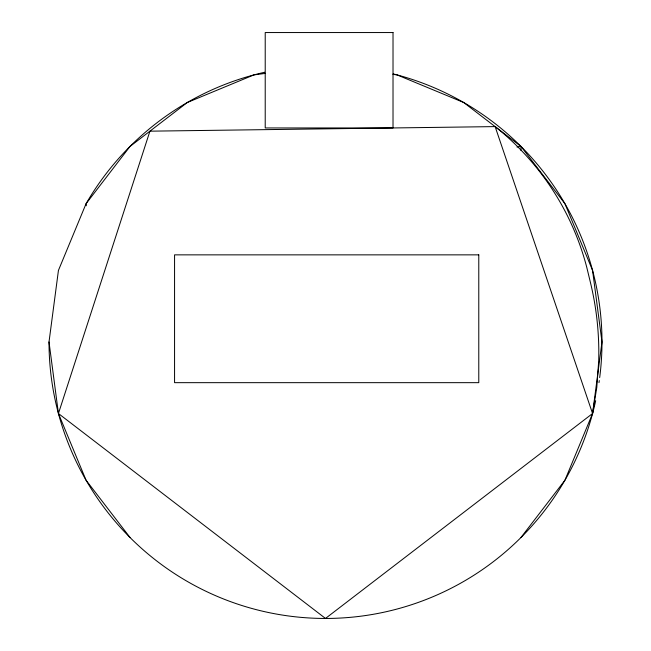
<?xml version="1.0" encoding="UTF-8"?>
<svg xmlns="http://www.w3.org/2000/svg" width="651" height="651" viewBox="0 0 651 651"><rect width="100%" height="100%" fill="white"/><g stroke="black" fill="none" stroke-linecap="round" stroke-linejoin="round"><path stroke-width="0.98" d="M129.997 537.466L86.054 480.21L58.435 413.523L49.012 341.962L58.435 270.401L86.054 203.722L129.997 146.459L187.26 102.524L253.939 74.898L265.03 73.441M521.003 537.466L564.946 480.21L592.565 413.523L601.988 341.962L592.565 270.409L564.946 203.722L521.003 146.459L463.74 102.524L397.061 74.898L393.025 74.369M592.565 413.523L596.796 387.386L598.7 360.98A298.483 298.483 0 0 0 590.359 282.2L586.754 267.284A265.169 265.169 0 0 0 495.126 126.603L149.925 131.168L58.435 413.523L325.5 618.45L592.565 413.523L495.126 126.603M516.975 146.988L521.003 146.459L521.003 150.519M86.323 205.74L86.054 203.722A276.488 276.488 0 0 1 264.754 72.237M599.278 380.591A276.488 276.488 0 0 1 598.977 382.625M595.673 400.723A276.488 276.488 0 0 1 49.012 341.962M393.147 73.88A276.488 276.488 0 0 1 599.685 377.547M393.017 32.55L265.217 32.55L265.217 127.954L393.017 127.954L393.017 32.55M478.778 254.858L174.566 254.858L174.566 382.666L478.778 382.666L478.778 254.858"/></g></svg>
